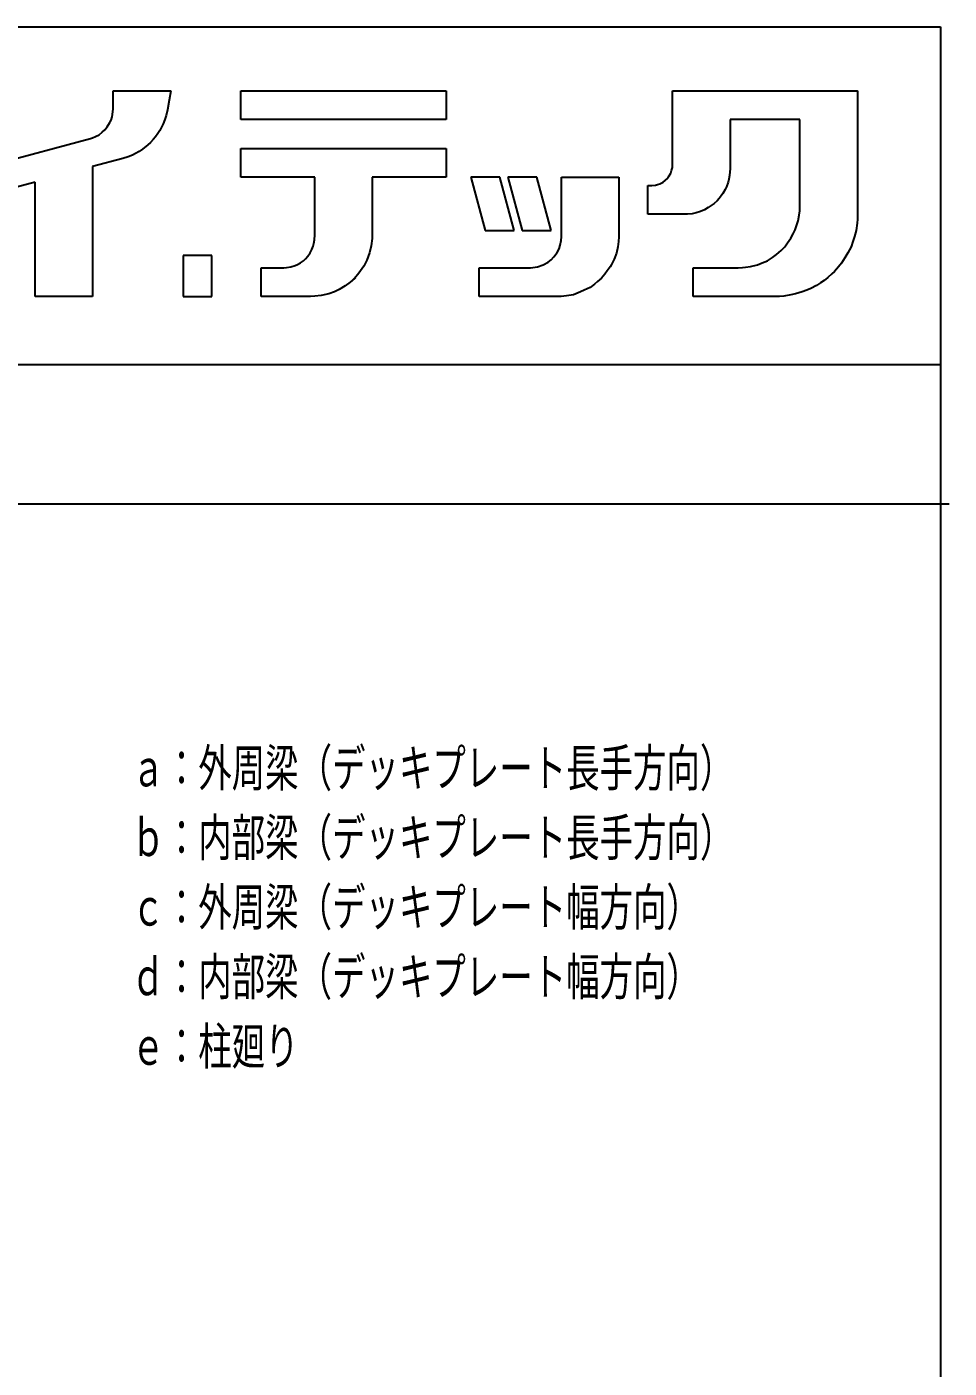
# Model space of a CAD drawing. Extents: x 4 to 588, y 3 to 416.
# Drawn here: x 533.4 to 588, y 336.4 to 415.8 of the extents above; entities that cross this region are included whole.
import ezdxf

# ---------------------------------------------------------------- set-up
doc = ezdxf.new("R2010")
doc.units = 0
doc.header["$LTSCALE"] = 0.5
doc.header["$MEASUREMENT"] = 0
doc.layers.add('M2-2-0', color=7, linetype='Continuous')
doc.styles.get("Standard").update_dxf_attribs({"font": 'txt', "width": 0.8, "height": 50, "bigfont": 'EXTFONT'})

msp = doc.modelspace()

# ---------------------------------------------------------------- linework, layer by layer
at = {"layer": 'M2-2-0', "color": 7, "linetype": 'Continuous'}
for p, q in [((3.509, 415.821), (587.509, 415.821)), ((587.509, 415.821), (587.509, 179.825)), ((538.533, 410.975), (538.533, 412.029)), ((538.533, 412.029), (541.941, 412.029)), ((541.844, 411.471), (541.746, 410.914)), ((541.941, 412.029), (541.844, 411.471)), ((546.08, 412.029), (558.253, 412.029)), ((546.08, 410.325), (546.08, 412.029)), ((546.089, 412.029), (546.08, 412.021)), ((558.253, 412.029), (558.253, 410.325)), ((571.643, 407.501), (571.643, 412.029)), ((571.643, 412.029), (575.051, 412.029)), ((575.051, 412.029), (579.19, 412.029)), ((579.19, 412.029), (582.598, 412.029)), ((582.579, 412.029), (582.598, 412.01)), ((582.598, 412.029), (582.598, 410.325)), ((538.466, 410.484), (538.5, 410.63)), ((538.5, 410.63), (538.533, 410.975)), ((541.746, 410.914), (541.668, 410.569)), ((538.042, 409.729), (538.18, 409.896)), ((538.18, 409.896), (538.338, 410.154)), ((538.338, 410.154), (538.404, 410.301)), ((538.404, 410.301), (538.466, 410.484)), ((541.395, 409.875), (541.288, 409.68)), ((541.494, 410.082), (541.395, 409.875)), ((541.59, 410.325), (541.494, 410.082)), ((541.668, 410.569), (541.59, 410.325)), ((558.253, 410.325), (546.08, 410.325)), ((558.253, 410.334), (558.244, 410.325)), ((579.19, 410.325), (575.051, 410.325)), ((575.051, 410.325), (575.051, 407.404)), ((579.19, 405.213), (579.19, 410.325)), ((582.598, 410.325), (582.598, 405.213)), ((529.525, 407.16), (537.18, 409.211)), ((537.18, 409.211), (537.317, 409.254)), ((537.317, 409.254), (537.493, 409.327)), ((537.493, 409.327), (537.698, 409.424)), ((537.698, 409.424), (537.888, 409.583)), ((537.888, 409.583), (538.042, 409.729)), ((540.899, 409.145), (540.74, 408.974)), ((541.028, 409.301), (540.899, 409.145)), ((541.171, 409.498), (541.028, 409.301)), ((541.288, 409.68), (541.171, 409.498)), ((539.679, 408.232), (539.422, 408.125)), ((539.848, 408.315), (539.679, 408.232)), ((540.079, 408.438), (539.848, 408.315)), ((540.267, 408.572), (540.079, 408.438)), ((540.586, 408.828), (540.267, 408.572)), ((540.74, 408.974), (540.586, 408.828)), ((546.08, 406.917), (546.08, 408.621)), ((546.08, 408.621), (558.253, 408.621)), ((558.253, 408.621), (558.253, 406.917)), ((539.094, 408.02), (537.316, 407.544)), ((537.316, 407.544), (537.316, 399.857)), ((539.422, 408.125), (539.094, 408.02)), ((571.594, 407.306), (571.643, 407.501)), ((550.462, 406.917), (546.08, 406.917)), ((550.462, 403.509), (550.462, 406.917)), ((558.253, 406.917), (553.871, 406.917)), ((553.871, 406.917), (553.871, 403.509)), ((559.714, 406.917), (560.561, 403.752)), ((561.418, 406.917), (559.714, 406.917)), ((562.266, 403.752), (561.418, 406.917)), ((561.905, 406.917), (562.753, 403.752)), ((563.609, 406.917), (561.905, 406.917)), ((564.457, 403.752), (563.609, 406.917)), ((565.069, 403.387), (565.069, 406.917)), ((565.069, 406.917), (568.476, 406.917)), ((568.476, 406.917), (568.476, 403.387)), ((571.086, 406.625), (571.217, 406.722)), ((571.217, 406.722), (571.361, 406.868)), ((571.361, 406.868), (571.45, 406.99)), ((571.45, 406.99), (571.541, 407.16)), ((571.541, 407.16), (571.594, 407.306)), ((574.981, 406.795), (574.935, 406.625)), ((575.023, 407.014), (574.981, 406.795)), ((575.046, 407.233), (575.023, 407.014)), ((575.051, 407.404), (575.046, 407.233)), ((533.907, 406.63), (529.525, 405.456)), ((533.907, 399.857), (533.907, 406.63)), ((570.182, 404.726), (570.182, 406.43)), ((570.182, 406.43), (570.425, 406.43)), ((570.425, 406.43), (570.632, 406.448)), ((570.632, 406.448), (570.766, 406.479)), ((570.766, 406.479), (570.902, 406.527)), ((570.902, 406.527), (571.086, 406.625)), ((574.62, 405.947), (574.533, 405.821)), ((574.758, 406.187), (574.62, 405.947)), ((574.838, 406.357), (574.758, 406.187)), ((574.935, 406.625), (574.838, 406.357)), ((573.764, 405.115), (573.54, 404.994)), ((573.943, 405.235), (573.764, 405.115)), ((574.102, 405.359), (573.943, 405.235)), ((574.284, 405.528), (574.102, 405.359)), ((574.398, 405.651), (574.284, 405.528)), ((574.533, 405.821), (574.398, 405.651)), ((579.19, 404.921), (579.19, 405.213)), ((582.598, 405.213), (582.598, 404.726)), ((572.373, 404.726), (570.182, 404.726)), ((572.531, 404.73), (572.373, 404.726)), ((572.807, 404.75), (572.531, 404.73)), ((573.043, 404.811), (572.807, 404.75)), ((573.31, 404.895), (573.043, 404.811)), ((573.54, 404.994), (573.31, 404.895)), ((579.014, 404.093), (579.083, 404.336)), ((579.083, 404.336), (579.15, 404.677)), ((579.15, 404.677), (579.19, 404.921)), ((582.589, 404.434), (582.569, 404.19)), ((582.598, 404.726), (582.589, 404.434)), ((550.454, 403.216), (550.462, 403.509)), ((553.871, 403.509), (553.864, 403.289)), ((560.561, 403.752), (562.266, 403.752)), ((562.753, 403.752), (564.457, 403.752)), ((578.657, 403.314), (578.793, 403.557)), ((578.793, 403.557), (578.91, 403.81)), ((578.91, 403.81), (579.014, 404.093)), ((582.523, 403.752), (582.427, 403.411)), ((582.569, 404.19), (582.523, 403.752)), ((550.299, 402.632), (550.374, 402.827)), ((550.374, 402.827), (550.42, 402.997)), ((550.42, 402.997), (550.454, 403.216)), ((553.811, 402.851), (553.71, 402.437)), ((553.864, 403.289), (553.811, 402.851)), ((564.818, 402.462), (564.927, 402.681)), ((564.927, 402.681), (565.003, 402.9)), ((565.003, 402.9), (565.056, 403.168)), ((565.056, 403.168), (565.069, 403.387)), ((568.409, 402.803), (568.332, 402.413)), ((568.457, 403.119), (568.409, 402.803)), ((568.476, 403.387), (568.457, 403.119)), ((578.072, 402.583), (578.295, 402.803)), ((578.295, 402.803), (578.459, 403.022)), ((578.459, 403.022), (578.657, 403.314)), ((582.221, 402.803), (582.03, 402.444)), ((582.325, 403.119), (582.221, 402.803)), ((582.427, 403.411), (582.325, 403.119)), ((544.376, 402.291), (542.672, 402.291)), ((542.672, 402.291), (542.672, 399.857)), ((544.376, 399.857), (544.376, 402.291)), ((549.622, 401.85), (549.793, 401.974)), ((549.793, 401.974), (549.915, 402.083)), ((549.915, 402.083), (550.059, 402.243)), ((550.059, 402.243), (550.196, 402.437)), ((550.196, 402.437), (550.299, 402.632)), ((553.544, 401.999), (553.367, 401.658)), ((553.71, 402.437), (553.544, 401.999)), ((563.986, 401.719), (564.278, 401.882)), ((564.278, 401.882), (564.458, 402.024)), ((564.458, 402.024), (564.626, 402.194)), ((564.626, 402.194), (564.818, 402.462)), ((568.183, 402.072), (568.03, 401.756)), ((568.332, 402.413), (568.183, 402.072)), ((576.962, 401.85), (577.263, 401.975)), ((577.263, 401.975), (577.557, 402.17)), ((577.557, 402.17), (577.792, 402.34)), ((577.792, 402.34), (578.072, 402.583)), ((581.856, 402.141), (581.642, 401.829)), ((582.03, 402.444), (581.856, 402.141)), ((547.297, 399.857), (547.297, 401.561)), ((547.297, 401.561), (548.636, 401.561)), ((548.636, 401.561), (548.795, 401.568)), ((548.795, 401.568), (549.055, 401.61)), ((549.055, 401.61), (549.306, 401.688)), ((549.306, 401.688), (549.452, 401.753)), ((549.452, 401.753), (549.622, 401.85)), ((553.084, 401.244), (552.825, 400.928)), ((553.367, 401.658), (553.084, 401.244)), ((560.2, 399.857), (560.2, 401.561)), ((560.2, 401.561), (563.244, 401.561)), ((563.244, 401.561), (563.377, 401.566)), ((563.377, 401.566), (563.662, 401.61)), ((563.662, 401.61), (563.986, 401.719)), ((567.632, 401.171), (567.443, 400.945)), ((567.783, 401.366), (567.632, 401.171)), ((567.946, 401.611), (567.783, 401.366)), ((568.03, 401.756), (567.946, 401.611)), ((572.86, 399.857), (572.86, 401.561)), ((572.86, 401.561), (575.538, 401.561)), ((575.538, 401.561), (575.794, 401.57)), ((575.794, 401.57), (575.959, 401.585)), ((575.959, 401.585), (576.256, 401.632)), ((576.256, 401.632), (576.682, 401.731)), ((576.682, 401.731), (576.962, 401.85)), ((581.083, 401.196), (580.849, 400.977)), ((581.23, 401.342), (581.083, 401.196)), ((581.47, 401.61), (581.23, 401.342)), ((581.642, 401.829), (581.47, 401.61)), ((552.274, 400.49), (551.907, 400.271)), ((552.563, 400.709), (552.274, 400.49)), ((552.825, 400.928), (552.563, 400.709)), ((552.869, 400.981), (552.765, 400.878)), ((566.761, 400.395), (566.421, 400.223)), ((567.017, 400.587), (566.761, 400.395)), ((567.199, 400.733), (567.017, 400.587)), ((567.443, 400.945), (567.199, 400.733)), ((567.443, 400.945), (567.443, 400.944)), ((579.835, 400.336), (579.603, 400.222)), ((580.176, 400.499), (579.835, 400.336)), ((580.408, 400.66), (580.176, 400.499)), ((580.614, 400.803), (580.408, 400.66)), ((580.849, 400.977), (580.614, 400.803)), ((537.316, 399.857), (533.907, 399.857)), ((542.672, 399.857), (544.376, 399.857)), ((550.219, 399.857), (547.297, 399.857)), ((550.474, 399.866), (550.219, 399.857)), ((550.84, 399.91), (550.474, 399.866)), ((551.302, 400.021), (550.84, 399.91)), ((551.635, 400.125), (551.302, 400.021)), ((551.907, 400.271), (551.635, 400.125)), ((563.244, 399.857), (560.2, 399.857)), ((563.791, 399.857), (563.244, 399.857)), ((565.057, 399.85), (563.791, 399.857)), ((565.374, 399.898), (565.057, 399.85)), ((565.78, 399.954), (565.374, 399.898)), ((566.202, 400.126), (565.78, 399.954)), ((566.421, 400.223), (566.202, 400.126)), ((575.538, 399.857), (572.86, 399.857)), ((577.729, 399.857), (575.538, 399.857)), ((577.985, 399.863), (577.729, 399.857)), ((578.228, 399.882), (577.985, 399.863)), ((578.642, 399.943), (578.228, 399.882)), ((578.934, 400.008), (578.642, 399.943)), ((579.322, 400.125), (578.934, 400.008)), ((579.603, 400.222), (579.322, 400.125)), ((3.509, 395.821), (587.509, 395.821)), ((149.509, 387.582), (588.024, 387.582))]:
    msp.add_line(p, q, dxfattribs=at)

# ---------------------------------------------------------------- texts
at = {"layer": 'M2-2-0', "color": 7, "linetype": 'Continuous', "width": 0.72}
for s, p in [('ａ：外周梁（デッキプレート長手方向）', (539.608, 370.603)), ('ｂ：内部梁（デッキプレート長手方向）', (539.608, 366.483)), ('ｃ：外周梁（デッキプレート幅方向）', (539.608, 362.363)), ('ｄ：内部梁（デッキプレート幅方向）', (539.608, 358.243)), ('ｅ：柱廻り', (539.608, 354.123))]:
    msp.add_text(s, height=2.5, dxfattribs=at).set_placement(p)

doc.saveas('drawing.dxf')
